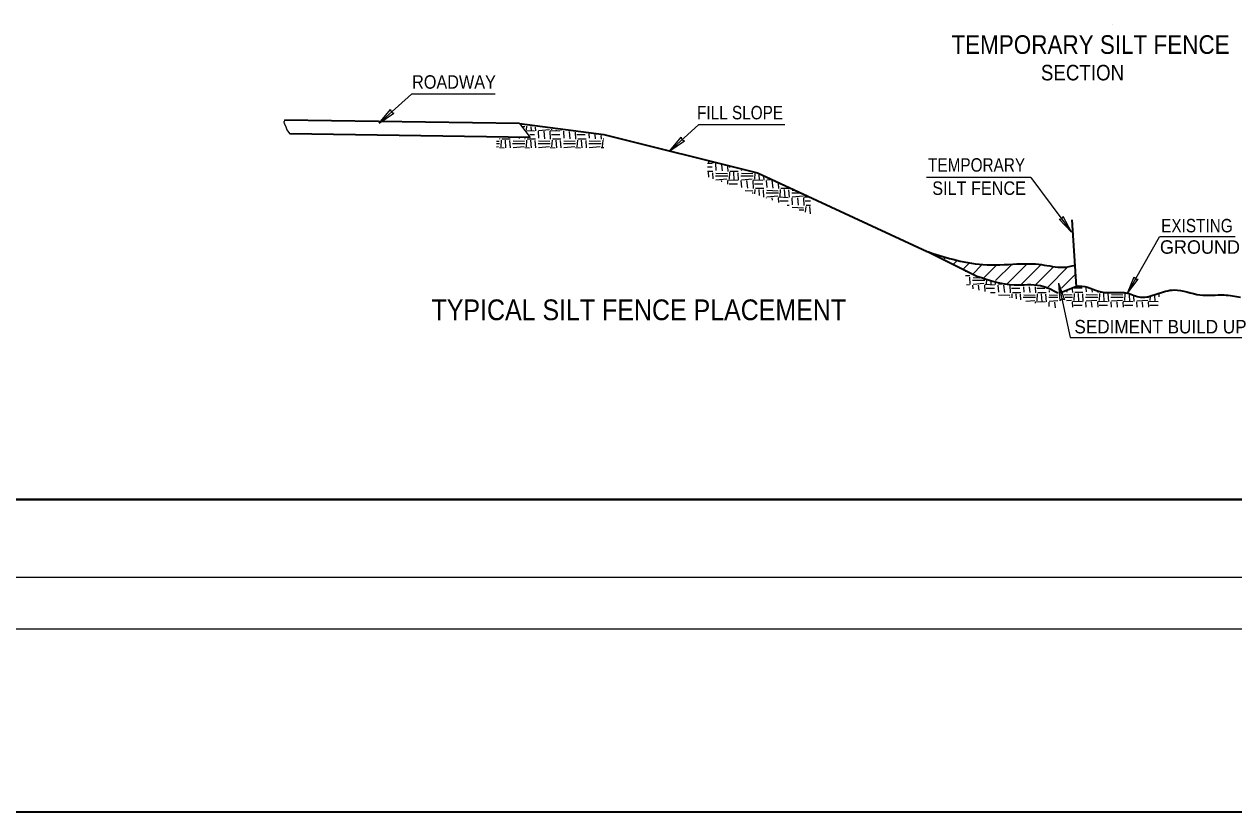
# Model space of a CAD drawing. Extents: x -59 to 313, y 57 to 341.
# Drawn here: x 80.4 to 197.1, y 57.1 to 133.1 of the extents above; entities that cross this region are included whole.
import ezdxf
from ezdxf.enums import TextEntityAlignment as Align

# ---------------------------------------------------------------- set-up
doc = ezdxf.new("R2010")
doc.units = 0
doc.header["$LTSCALE"] = 0.52
doc.linetypes.add('LONG_DASHED', pattern=[7.5, 6, -1.5])
doc.layers.add('1', color=7, linetype='Continuous', lineweight=13)

msp = doc.modelspace()

# ---------------------------------------------------------------- linework, layer by layer
at = {"layer": '1', "linetype": 'LONG_DASHED'}
for p, q in [((185.349, 133.1165), (185.3247, 133.1205)), ((128.4831, 123.2519), (128.6749, 123.2519)), ((128.8247, 123.285), (128.8015, 122.9142)), ((129.6035, 122.7877), (128.8395, 122.8223)), ((129.2434, 123.2327), (129.2658, 122.8298)), ((129.6673, 123.1798), (129.6879, 122.8298)), ((129.9412, 122.7877), (129.9834, 122.1123)), ((129.9834, 122.872), (131.0386, 122.9564)), ((130.4899, 122.7877), (130.5743, 122.0701)), ((131.0808, 122.7877), (131.123, 122.0279)), ((132.0516, 122.7877), (131.123, 122.8298)), ((131.2538, 122.9819), (131.2496, 122.9142)), ((131.7086, 122.9252), (131.7139, 122.8298)), ((132.1335, 122.8722), (132.136, 122.8298)), ((132.3893, 122.7877), (132.4315, 122.1123)), ((132.9399, 122.7715), (133.0224, 122.0701)), ((133.5339, 122.6974), (133.5711, 122.0279)), ((125.9488, 121.8259), (126.1847, 121.8168)), ((125.9488, 121.6058), (126.2268, 121.6058)), ((126.2227, 122.1033), (126.2268, 122.0279)), ((126.3957, 121.9435), (126.3534, 121.2682)), ((127.2398, 122.0279), (126.4378, 122.0279)), ((126.7755, 121.9435), (126.8177, 121.1837)), ((127.1977, 121.9012), (127.2398, 121.1837)), ((127.4931, 121.6058), (128.6749, 121.6058)), ((127.5353, 121.8591), (128.6327, 121.8168)), ((128.1223, 122.1033), (128.1262, 122.0701)), ((128.6707, 122.1033), (128.6749, 122.0279)), ((128.8438, 121.9435), (128.8015, 121.2682)), ((129.6879, 122.0279), (128.8859, 122.0279)), ((129.6035, 122.45), (129.1486, 122.45)), ((129.2236, 121.9435), (129.2658, 121.1837)), ((129.6457, 121.9012), (129.6879, 121.1837)), ((129.9412, 121.6058), (131.123, 121.6058)), ((129.9834, 121.8591), (131.0808, 121.8168)), ((132.0516, 122.45), (131.2496, 122.45)), ((131.2918, 121.9435), (131.2496, 121.2682)), ((132.136, 122.0279), (131.334, 122.0279)), ((131.6717, 121.9435), (131.7139, 121.1837)), ((132.0938, 121.9012), (132.136, 121.1837)), ((132.3893, 121.6058), (133.5711, 121.6058)), ((132.4315, 121.8591), (133.5289, 121.8168)), ((134.4997, 122.45), (133.6977, 122.45)), ((133.7399, 121.9435), (133.6977, 121.2682)), ((134.5841, 122.0279), (133.7821, 122.0279)), ((134.1197, 121.9435), (134.162, 121.1837)), ((134.5419, 121.9012), (134.5841, 121.1837)), ((134.8373, 121.6058), (136.0192, 121.6058)), ((134.8533, 122.5328), (134.8796, 122.1123)), ((134.8796, 121.8591), (135.977, 121.8168)), ((135.4244, 122.4616), (135.4705, 122.0701)), ((135.9991, 122.3898), (136.0192, 122.0279)), ((136.188, 121.9435), (136.1457, 121.2682)), ((136.2858, 122.0279), (136.2302, 122.0279)), ((125.9488, 121.2948), (126.1424, 121.3103)), ((126.6856, 121.1629), (126.2268, 121.1837)), ((127.5353, 121.2259), (128.5905, 121.3103)), ((129.1337, 121.1629), (128.6749, 121.1837)), ((129.9834, 121.2259), (131.0386, 121.3103)), ((131.5817, 121.1629), (131.123, 121.1837)), ((132.4315, 121.2259), (133.4867, 121.3103)), ((134.0298, 121.1629), (133.5711, 121.1837)), ((134.8796, 121.2259), (135.9348, 121.3103)), ((136.2858, 121.1717), (136.0192, 121.1837)), ((146.7329, 119.6696), (146.2991, 119.6893)), ((146.7329, 119.3319), (146.2991, 119.3319)), ((146.3884, 119.8352), (146.3953, 119.7117)), ((146.8162, 119.7318), (146.8173, 119.7117)), ((147.0706, 119.6696), (147.1128, 118.9942)), ((147.6352, 119.534), (147.7037, 118.952)), ((148.2257, 119.3913), (148.2524, 118.9098)), ((148.4717, 119.3319), (148.379, 119.3319)), ((149.5562, 119.0699), (149.5609, 118.9942)), ((146.8173, 118.9098), (146.2991, 118.9098)), ((146.353, 118.8254), (146.3786, 118.3651)), ((146.7752, 118.7832), (146.8089, 118.2095)), ((147.0706, 118.4877), (148.2524, 118.4877)), ((147.1128, 118.741), (148.2103, 118.6987)), ((147.1128, 118.1078), (148.168, 118.1923)), ((147.6193, 118.0235), (147.6325, 117.9117)), ((148.2103, 118.0235), (148.2284, 117.6962)), ((149.181, 118.0235), (148.2524, 118.0657)), ((148.4212, 118.8254), (148.379, 118.1501)), ((149.2654, 118.9098), (148.4634, 118.9098)), ((148.8011, 118.8254), (148.8433, 118.0657)), ((149.2233, 118.7832), (149.2654, 118.0657)), ((149.5187, 118.4877), (150.7005, 118.4877)), ((149.5187, 118.0235), (149.5609, 117.3482)), ((149.5609, 118.741), (150.6583, 118.6987)), ((149.5609, 118.1078), (150.6161, 118.1923)), ((150.0674, 118.0235), (150.1518, 117.3059)), ((150.6583, 118.0235), (150.7005, 117.2638)), ((151.6291, 118.0235), (150.7005, 118.0657)), ((150.8648, 118.7538), (150.8271, 118.1501)), ((151.2598, 118.6331), (151.2914, 118.0657)), ((151.6918, 118.4347), (151.7135, 118.0657)), ((151.9667, 118.0235), (152.009, 117.3482)), ((152.5155, 118.0235), (152.5999, 117.3059)), ((149.181, 117.6858), (148.379, 117.6858)), ((149.9303, 117.0807), (150.6583, 117.0527)), ((150.5913, 116.8417), (150.7005, 116.8417)), ((151.6291, 117.6858), (150.8271, 117.6858)), ((150.8693, 117.1793), (150.8425, 116.7508)), ((151.7135, 117.2638), (150.9115, 117.2638)), ((151.2492, 117.1793), (151.2818, 116.592)), ((151.6713, 117.1371), (151.7125, 116.4363)), ((151.9667, 116.8417), (153.1486, 116.8417)), ((152.009, 117.0949), (153.1064, 117.0527)), ((153.12, 117.7787), (153.1486, 117.2638)), ((153.322, 117.6858), (153.2752, 117.6858)), ((153.3174, 117.1793), (153.2752, 116.504)), ((154.1616, 117.2638), (153.3596, 117.2638)), ((153.6972, 117.1793), (153.7395, 116.4196)), ((154.1194, 117.1371), (154.1616, 116.4196)), ((154.4148, 116.8417), (155.1597, 116.8417)), ((154.4571, 117.0949), (154.6222, 117.0886)), ((151.9667, 116.3774), (151.9688, 116.3435)), ((152.009, 116.4617), (153.0642, 116.5462)), ((152.5155, 116.3774), (152.5439, 116.1356)), ((153.1064, 116.3774), (153.1317, 115.923)), ((154.0772, 116.3774), (153.1486, 116.4196)), ((154.0772, 116.0397), (153.2752, 116.0397)), ((154.1616, 115.6177), (153.9761, 115.6177)), ((154.4148, 116.3774), (154.4571, 115.7021)), ((154.4571, 116.4617), (155.5122, 116.5462)), ((154.9636, 116.3774), (155.048, 115.6598)), ((155.5545, 116.3774), (155.5967, 115.6177)), ((156.1313, 116.3953), (155.5967, 116.4196)), ((155.728, 116.5806), (155.7233, 116.504)), ((156.2392, 116.0397), (155.7233, 116.0397)), ((156.2392, 115.6177), (155.8077, 115.6177)), ((154.4571, 115.4488), (155.5545, 115.4066)), ((155.1432, 115.1956), (155.5967, 115.1956)), ((155.7655, 115.5332), (155.7311, 114.983)), ((156.1453, 115.5332), (156.1851, 114.8188)), ((171.1962, 109.2532), (171.1615, 109.2532)), ((171.6157, 108.8311), (171.1957, 108.8311)), ((171.5735, 108.7044), (171.6157, 107.9869)), ((171.5312, 107.9447), (171.2666, 107.9567)), ((171.8689, 108.409), (173.0507, 108.409)), ((171.8689, 107.9447), (171.8915, 107.5842)), ((171.9112, 108.0291), (172.9663, 108.1135)), ((172.4177, 107.9447), (172.4761, 107.4483)), ((173.0086, 107.9447), (173.0434, 107.3165)), ((173.9793, 107.9447), (173.0507, 107.9869)), ((173.2037, 108.4925), (173.1773, 108.0713)), ((173.9793, 107.6071), (173.1773, 107.6071)), ((173.6188, 108.3972), (173.6417, 107.9869)), ((174.0454, 108.2994), (174.0637, 107.9869)), ((174.317, 107.9447), (174.3593, 107.2694)), ((174.3593, 108.0291), (175.0002, 108.0804)), ((174.8657, 107.9447), (174.9502, 107.2272)), ((175.4567, 107.9447), (175.4988, 107.185)), ((176.4274, 107.6071), (175.6254, 107.6071)), ((176.7749, 107.7878), (176.8073, 107.2694)), ((177.3323, 107.7878), (177.3982, 107.2272)), ((177.9135, 107.7878), (177.9469, 107.185)), ((178.8249, 107.6071), (178.0735, 107.6071)), ((179.2467, 107.4074), (179.2554, 107.2694)), ((181.4888, 107.5535), (181.5078, 107.2108)), ((182.4364, 107.6329), (181.671, 107.6329)), ((182.7932, 107.6657), (182.8163, 107.2952)), ((183.3827, 107.4615), (183.4073, 107.253)), ((174.0637, 107.185), (173.6092, 107.185)), ((174.3593, 107.0162), (175.4567, 106.9739)), ((175.4253, 106.7629), (175.4988, 106.7629)), ((175.6677, 107.1006), (175.6433, 106.7122)), ((176.5118, 107.185), (175.7098, 107.185)), ((176.0475, 107.1006), (176.0747, 106.612)), ((176.4697, 107.0583), (176.5017, 106.5127)), ((176.7651, 106.7629), (177.9469, 106.7629)), ((176.8073, 107.0162), (177.9048, 106.9739)), ((176.9955, 106.398), (177.8625, 106.4674)), ((177.9048, 106.2987), (177.9111, 106.1852)), ((178.8755, 106.2987), (177.9469, 106.3408)), ((178.1157, 107.1006), (178.0735, 106.4252)), ((178.9599, 107.185), (178.1579, 107.185)), ((178.4956, 107.1006), (178.5378, 106.3408)), ((178.9177, 107.0583), (178.9599, 106.3408)), ((179.2132, 106.7629), (180.0808, 106.7629)), ((179.2132, 106.2987), (179.2396, 105.8765)), ((179.2554, 107.0162), (180.0774, 106.9845)), ((179.2554, 106.383), (180.0857, 106.4494)), ((179.7619, 106.2987), (179.8277, 105.7398)), ((180.6941, 107.0294), (181.4657, 106.9997)), ((180.7866, 106.7887), (181.5078, 106.7887)), ((180.9158, 106.4527), (181.4234, 106.4933)), ((180.9513, 107.3193), (180.9592, 107.253)), ((181.4657, 106.3245), (181.4935, 105.8233)), ((182.4364, 106.3245), (181.5078, 106.3667)), ((181.6767, 107.1264), (181.6344, 106.4511)), ((182.5208, 107.2108), (181.7188, 107.2108)), ((182.0565, 107.1264), (182.0987, 106.3667)), ((182.4787, 107.0842), (182.5208, 106.3667)), ((182.7741, 106.7887), (183.9559, 106.7887)), ((182.7741, 106.3245), (182.8054, 105.8233)), ((182.8163, 107.042), (183.9137, 106.9997)), ((182.8163, 106.4088), (183.8715, 106.4933)), ((183.3228, 106.3245), (183.3818, 105.8233)), ((183.9137, 106.3245), (183.9416, 105.8233)), ((183.9521, 107.2795), (183.9559, 107.2108)), ((184.8845, 106.3245), (183.9559, 106.3667)), ((184.1248, 107.1264), (184.0825, 106.4511)), ((184.3927, 107.2108), (184.1669, 107.2108)), ((184.5046, 107.1264), (184.5468, 106.3667)), ((184.9267, 107.0842), (184.9689, 106.3667)), ((185.2222, 106.7887), (186.404, 106.7887)), ((185.2222, 106.3245), (185.2535, 105.8233)), ((185.2644, 107.042), (186.3618, 106.9997)), ((185.2644, 106.4088), (186.3196, 106.4933)), ((185.7709, 106.3245), (185.8299, 105.8233)), ((186.3618, 106.3245), (186.3897, 105.8233)), ((187.3326, 106.3245), (186.404, 106.3667)), ((186.571, 107.0968), (186.5306, 106.4511)), ((186.9601, 106.993), (186.9949, 106.3667)), ((187.3884, 106.8526), (187.417, 106.3667)), ((187.6702, 106.3245), (187.7016, 105.8233)), ((187.7125, 106.4088), (188.7677, 106.4933)), ((188.219, 106.3245), (188.278, 105.8233)), ((188.6439, 106.7887), (188.8521, 106.7887)), ((188.8099, 106.3245), (188.8377, 105.8233)), ((189.7807, 106.3245), (188.8521, 106.3667)), ((189.0052, 106.8755), (188.9787, 106.4511)), ((189.4093, 106.9726), (189.443, 106.3667)), ((189.8237, 107.0721), (189.8401, 106.7924)), ((182.4364, 105.9868), (181.6344, 105.9868)), ((184.8845, 105.9868), (184.0825, 105.9868)), ((187.3326, 105.9868), (186.5306, 105.9868)), ((189.7807, 105.9868), (188.9787, 105.9868))]:
    msp.add_line(p, q, dxfattribs=at)
at = {"layer": '1'}
for p, q in [((117.7235, 126.3768), (114.6194, 123.5622)), ((125.7969, 126.3768), (117.7235, 126.3768)), ((145.4188, 123.3968), (142.6586, 120.8939)), ((153.7494, 123.3968), (145.4188, 123.3968)), ((177.5001, 118.331), (167.432, 118.331)), ((177.5001, 118.331), (181.4228, 113.063)), ((186.8004, 107.1591), (189.9176, 112.5927)), ((197.2004, 112.5927), (189.9176, 112.5927)), ((168.1305, 110.8944), (168.1728, 110.9367)), ((169.064, 110.4137), (169.2654, 110.6151)), ((169.9976, 109.933), (170.3716, 110.3071)), ((170.9311, 109.4522), (171.5112, 110.0325)), ((171.8646, 108.9716), (172.7765, 109.8836)), ((172.9392, 108.6321), (174.1823, 109.8752)), ((174.0923, 108.3708), (175.6498, 109.9284)), ((175.2452, 108.1096), (177.0776, 109.942)), ((176.5604, 108.0106), (178.4244, 109.8746)), ((177.9312, 107.967), (179.6668, 109.7027)), ((179.0821, 107.7038), (181.1052, 109.7269)), ((180.4367, 107.6442), (181.7607, 108.9682)), ((180.1648, 108.1383), (181.2765, 102.8683)), ((181.2765, 102.8683), (198.575, 102.8683)), ((-53.7357, 74.7578), (306.279, 74.7578))]:
    msp.add_line(p, q, dxfattribs=at)
at = {"layer": '1', "lineweight": 25}
for p, q in [((114.6202, 123.5617), (115.7246, 124.8791)), ((114.6202, 123.5617), (116.039, 124.5324)), ((128.1422, 123.5268), (129.186, 122.1893)), ((142.6594, 120.8935), (143.7637, 122.2108)), ((142.6594, 120.8935), (144.0782, 121.8642)), ((181.4233, 113.0637), (180.5939, 114.5694)), ((181.4233, 113.0637), (180.2185, 114.2899)), ((186.8013, 107.1589), (187.4458, 108.7526)), ((180.1641, 108.1378), (180.7446, 106.5198)), ((180.1641, 108.1378), (180.2867, 106.4232)), ((186.8013, 107.1589), (187.8517, 108.5197)), ((-38.7349, 79.7583), (306.279, 79.7583))]:
    msp.add_line(p, q, dxfattribs=at)
at = {"layer": '1', "lineweight": 35}
for p, q in [((128.1422, 123.5268), (105.486, 123.8581)), ((128.1422, 123.5268), (136.2885, 122.4767)), ((129.186, 122.1893), (105.986, 122.5331)), ((136.2885, 122.4767), (151.1332, 118.7882)), ((151.1332, 118.7882), (167.4813, 111.1748)), ((181.8813, 107.7873), (181.4626, 114.2248)), ((172.2751, 108.781), (167.5751, 111.131)), ((181.9001, 107.7935), (180.5441, 107.2441)), ((182.0938, 107.831), (181.8813, 107.7873))]:
    msp.add_line(p, q, dxfattribs=at)
at = {"layer": '1', "lineweight": 40}
msp.add_line((-23.7344, 87.2585), (301.2784, 87.2585), dxfattribs=at)
at = {"layer": '1', "lineweight": 35}
msp.add_lwpolyline([(-59.4558, 57.1088), (312.6394, 57.1088), (312.6394, 341.4625), (-59.4558, 341.4625)], close=True, dxfattribs=at)
at = {"layer": '1', "lineweight": 25}
for points in [[(115.7246, 124.8791), (115.7858, 124.6154), (116.039, 124.5324)], [(105.486, 123.8581), (105.461, 123.7268), (105.4235, 123.6956), (105.436, 123.5518), (105.5922, 123.3268), (105.6547, 123.1206)], [(105.6547, 123.1206), (105.7047, 122.9206), (105.8798, 122.7018), (105.986, 122.5331)], [(143.7637, 122.2108), (143.825, 121.9472), (144.0782, 121.8642)], [(180.2185, 114.2899), (180.4868, 114.3254), (180.5939, 114.5694)], [(187.4458, 108.7526), (187.5853, 108.5207), (187.8517, 108.5197)], [(180.7446, 106.5198), (180.486, 106.5999), (180.2867, 106.4232)]]:
    msp.add_lwpolyline(points, dxfattribs=at)
at = {"layer": '1', "linetype": 'LONG_DASHED'}
for points in [[(152.009, 118.1078), (152.3448, 118.1347), (152.3449, 118.1347)], [(171.9112, 108.6623), (172.5748, 108.6367), (172.575, 108.6367)]]:
    msp.add_lwpolyline(points, dxfattribs=at)
at = {"layer": '1', "lineweight": 35}
for points in [[(167.3876, 111.206), (169.9626, 110.431), (172.8626, 109.9185), (176.1501, 109.981), (178.5313, 109.9185), (180.5938, 109.6623), (181.7501, 109.8498)], [(180.1039, 107.1586), (178.4267, 107.8553), (175.8876, 107.9435), (172.2751, 108.781)], [(182.0938, 107.831), (182.1438, 107.8372), (184.2788, 107.2837), (186.8004, 107.1591), (188.0813, 106.781), (189.6751, 107.0998), (191.3146, 107.4706), (193.8063, 106.9935), (196.1376, 106.9935), (197.7313, 106.781)]]:
    msp.add_spline(points, degree=3, dxfattribs=at)

# ---------------------------------------------------------------- texts
at = {"layer": '1', "width": 0.9}
msp.add_text('TEMPORARY SILT FENCE', height=1.8, dxfattribs=at).set_placement((183.2477, 130.2549), align=Align.CENTER)
at = {"layer": '1'}
for s, height, width, p in [('SECTION', 1.5, 0.9, (178.461, 127.6959)), ('ROADWAY', 1.3, 0.9, (117.7942, 126.8949)), ('FILL SLOPE', 1.3, 0.85, (145.2864, 123.9367)), ('TEMPORARY', 1.3, 0.85, (167.5758, 118.8877)), ('SILT FENCE', 1.3, 0.9, (167.9784, 116.6481)), ('EXISTING', 1.3, 0.85, (190.0637, 113.0302)), ('TYPICAL SILT FENCE PLACEMENT', 2, 0.9, (119.6718, 104.5563)), ('SEDIMENT BUILD UP', 1.3, 0.95, (181.6967, 103.2762))]:
    msp.add_text(s, height=height, dxfattribs=dict(at, width=width)).set_placement(p)
msp.add_text('GROUND', height=1.3, dxfattribs=at).set_placement((189.9424, 110.9657))

doc.saveas('drawing.dxf')
